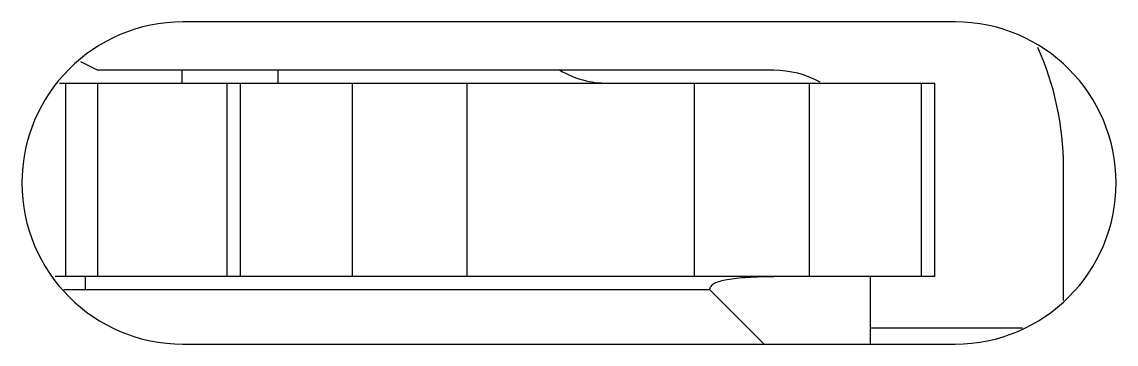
# Model space of a CAD drawing. Header units: millimetres. Extents: x 563 to 681, y 173 to 284.
# Drawn here: x 614.963 to 616.663, y 187.98 to 188.48 of the extents above; entities that cross this region are included whole.
import ezdxf

# ---------------------------------------------------------------- set-up
doc = ezdxf.new("R2010")
doc.units = ezdxf.units.MM
doc.header["$LTSCALE"] = 30.734
doc.layers.get('0').update_dxf_attribs({"linetype": 'CONTINUOUS'})

msp = doc.modelspace()

# ---------------------------------------------------------------- linework, layer by layer
at = {"linetype": 'Continuous'}
for p, q in [((616.4129, 188.4804), (615.213, 188.4804)), ((615.0541, 188.4189), (615.0812, 188.4053)), ((616.1312, 188.4053), (615.0812, 188.4053)), ((615.2112, 188.4053), (615.2112, 188.3853)), ((615.3612, 188.3853), (615.3612, 188.4053)), ((615.0214, 188.3853), (616.3812, 188.3853)), ((615.0312, 188.0853), (615.0312, 188.3853)), ((615.0812, 188.0853), (615.0812, 188.3853)), ((615.2812, 188.3853), (615.2812, 188.0853)), ((615.3024, 188.0853), (615.3024, 188.3853)), ((615.476, 188.3853), (615.476, 188.0853)), ((615.6549, 188.0853), (615.6549, 188.3853)), ((616.0076, 188.3853), (616.0076, 188.0853)), ((616.1865, 188.0853), (616.1865, 188.3853)), ((616.3601, 188.3853), (616.3601, 188.0853)), ((616.3812, 188.0853), (616.3812, 188.3853)), ((616.5812, 188.0483), (616.5812, 188.2553)), ((616.3812, 188.0853), (615.0149, 188.0853)), ((615.0613, 188.0853), (615.0613, 188.0653)), ((616.2812, 187.9804), (616.2812, 188.0853)), ((615.0283, 188.0653), (616.0312, 188.0653)), ((616.1162, 187.9804), (616.0312, 188.0653)), ((616.5177, 188.0053), (616.2812, 188.0053)), ((615.213, 187.9804), (616.4129, 187.9804))]:
    msp.add_line(p, q, dxfattribs=at)
for centre, radius, start, end in [((615.213, 188.2304), 0.25, 90, 270), ((616.4129, 188.2304), 0.25, 270, 90), ((616.1312, 188.2553), 0.45, 0, 24.338), ((615.8734, 188.5353), 0.15, 240.0959, 270), ((616.1312, 188.2553), 0.15, 61.2853, 90)]:
    msp.add_arc(centre, radius, start, end, dxfattribs=at)
msp.add_open_spline([(616.1312, 188.085), (616.1176, 188.0848), (616.0981, 188.0843), (616.074, 188.0824), (616.0596, 188.0806), (616.0479, 188.0781), (616.0392, 188.0749), (616.0332, 188.0708), (616.0314, 188.0669), (616.0313, 188.0651)], degree=3, knots=[0, 0, 0, 0, 0.388156, 0.549736, 0.68702, 0.799128, 0.885999, 0.950012, 1, 1, 1, 1], dxfattribs=at)

doc.saveas('drawing.dxf')
